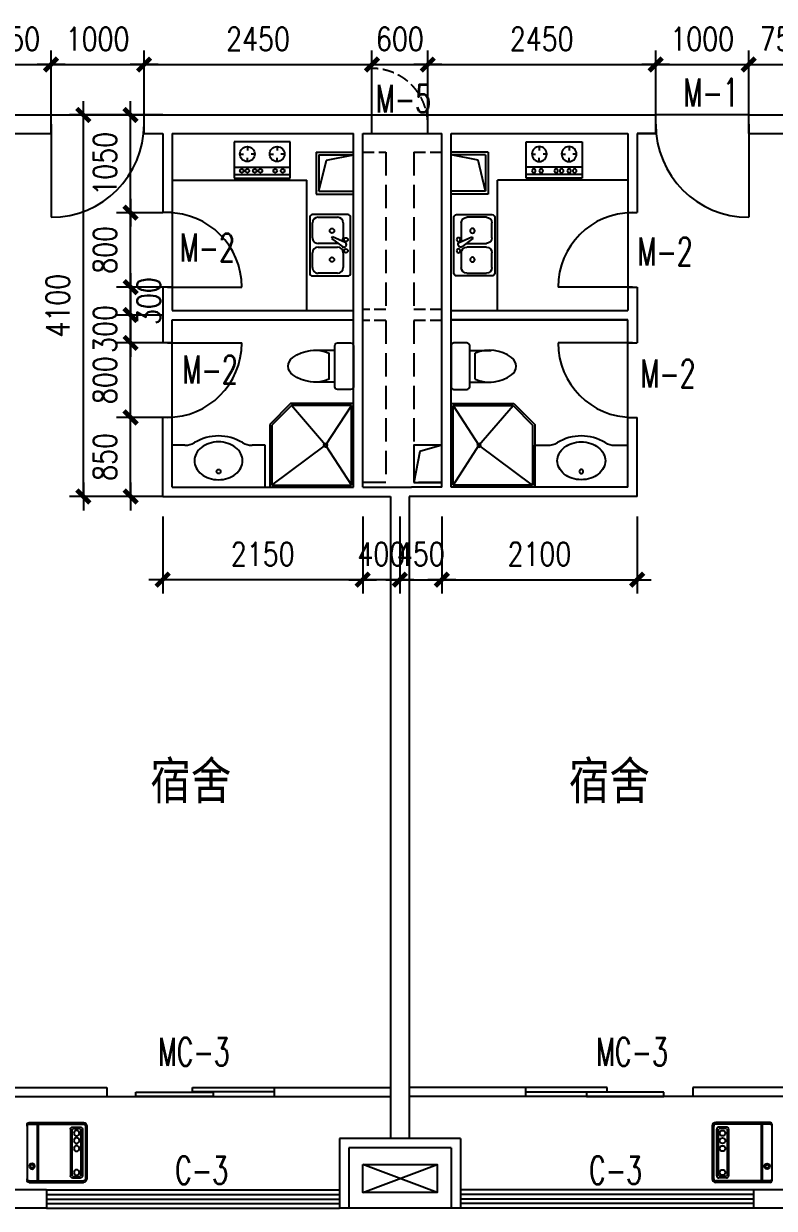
# Model space of a CAD drawing. Extents: x -357449 to -117302, y 127569 to 244935.
# Drawn here: x -317784 to -309714, y 169271 to 182002 of the extents above; entities that cross this region are included whole.
import ezdxf

# ---------------------------------------------------------------- set-up
doc = ezdxf.new("R2010")
doc.units = 0
doc.header["$MEASUREMENT"] = 0
doc.linetypes.add('DASH', pattern=[0.35, 0.25, -0.1])
doc.layers.get('0').update_dxf_attribs({"linetype": 'CONTINUOUS'})
doc.layers.get('DEFPOINTS').update_dxf_attribs({"linetype": 'CONTINUOUS'})
for name, color, linetype in [('1', 8, 'CONTINUOUS'), ('DIM', 7, 'CONTINUOUS'), ('F', 31, 'CONTINUOUS'), ('JAJU', 8, 'CONTINUOUS'), ('WALL', 1, 'CONTINUOUS'), ('WINDOW', 4, 'CONTINUOUS'), ('WINDOWS', 4, 'CONTINUOUS'), ('阳台', 4, 'CONTINUOUS')]:
    doc.layers.add(name, color=color, linetype=linetype)
doc.layers.add('AXIS', color=3, linetype='CONTINUOUS', lineweight=9)
doc.styles.add('CHINA', font='SimSun.ttf', dxfattribs={"width": 0.85, "height": 150})
doc.styles.add('DIM_FONT', font='SIMPLEX.shx', dxfattribs={"width": 0.8})
doc.styles.add('FS', font='txt.shx', dxfattribs={"width": 0.66, "height": 150, "bigfont": 'fs.shx'})
doc.dimstyles.new('DIMN-200', dxfattribs={"dimtxt": 300, "dimasz": 1, "dimexe": 250, "dimexo": 0, "dimgap": 150, "dimtad": 1, "dimdec": 0, "dimdsep": 46, "dimtxsty": 'DIM_FONT', "dimblk": '_DIMX', "dimcen": 2.5, "dimclrd": 256, "dimclre": 256, "dimclrt": 4, "dimadec": 0, "dimazin": 0, "dimtfac": 1, "dimtdec": 0, "dimtix": 1, "dimtmove": 2, "dimatfit": 3, "dimldrblk": '_DIMX', "dimfxl": 0, "dimtolj": 1, "dimtzin": 0, "dimarcsym": 0})
doc.dimstyles.get("Standard").update_dxf_attribs({"dimtxt": 375, "dimasz": 1, "dimexe": 150, "dimexo": 0, "dimgap": 200, "dimtad": 1, "dimdec": 0, "dimzin": 0, "dimdsep": 46, "dimtxsty": 'DIM_FONT', "dimblk1": '_DIMX', "dimblk2": '_DIMX', "dimsah": 1, "dimcen": 200, "dimclrd": 256, "dimclre": 256, "dimclrt": 4, "dimadec": 0, "dimazin": 0, "dimtfac": 1, "dimtdec": 0, "dimtix": 1, "dimtmove": 2, "dimatfit": 3, "dimldrblk": '_DIMX', "dimfxl": 0, "dimtolj": 1, "dimtzin": 0, "dimarcsym": 0})

# ---------------------------------------------------------------- blocks, each defined once
blk = doc.blocks.new('A$C5E2968BE')
for p, q in [((622, 643), (38, 643)), ((0, 606), (0, 38)), ((16, 606), (16, 38)), ((622, 627), (38, 627)), ((48, 573), (48, 70)), ((64, 573), (64, 70)), ((155, 595), (70, 595)), ((155, 579), (70, 579)), ((161, 573), (161, 70)), ((177, 573), (177, 70)), ((525, 627), (525, 16)), ((536, 627), (536, 16)), ((643, 622), (643, 21)), ((622, 16), (38, 16)), ((622, 0), (38, 0)), ((155, 64), (70, 64)), ((155, 48), (70, 48))]:
    blk.add_line(p, q)
for centre, radius in [((111, 529), 30), ((111, 449), 30), ((111, 364), 30), ((111, 106), 30), ((590, 173), 30), ((590, 173), 19.3)]:
    blk.add_circle(centre, radius)
for centre, radius, start, end in [((38, 606), 37.5, 90, 180), ((622, 622), 21.4, 0, 90), ((38, 606), 21.4, 90, 180), ((70, 573), 21.4, 90, 180), ((155, 573), 21.4, 0, 90), ((622, 606), 21.4, 0, 90), ((38, 38), 37.5, 180, 270), ((38, 38), 21.4, 180, 270), ((70, 70), 21.4, 180, 270), ((155, 70), 21.4, 270, 0), ((622, 38), 21.4, 270, 0), ((622, 21), 21.4, 270, 0)]:
    blk.add_arc(centre, radius, start, end)
blk = doc.blocks.new('_DIMX')
blk.add_line((-150, 0), (150, 0))
at = {"const_width": 50}
blk.add_lwpolyline([(-70, -70), (70, 70)], dxfattribs=at)
blk = doc.blocks.new('*D946')
at = {"linetype": 'ByBlock'}
for p, q in [((-293854, 219587), (-293854, 220279)), ((-291404, 219587), (-291404, 220279)), ((-293853, 220129), (-291405, 220129))]:
    blk.add_line(p, q, dxfattribs=at)
at = {"layer": 'DEFPOINTS', "color": 0, "linetype": 'ByBlock'}
for p in [(-291404, 220129), (-293854, 219587), (-291404, 219587)]:
    blk.add_point(p, dxfattribs=at)
at = {"linetype": 'ByBlock', "rotation": 180}
blk.add_blockref('_DIMX', (-293854, 220129), dxfattribs=at)
at = {"linetype": 'ByBlock'}
blk.add_blockref('_DIMX', (-291404, 220129), dxfattribs=at)
at = {"color": 4, "linetype": 'ByBlock', "insert": (-292629, 220404), "char_height": 250, "attachment_point": 5, "style": 'DIM_FONT'}
blk.add_mtext('\\A1;2450', dxfattribs=at)
blk = doc.blocks.new('*D933')
at = {"linetype": 'ByBlock'}
for p, q in [((-293654, 215272), (-293654, 214443)), ((-291504, 215272), (-291504, 214443)), ((-291505, 214593), (-293653, 214593))]:
    blk.add_line(p, q, dxfattribs=at)
at = {"layer": 'DEFPOINTS', "color": 0, "linetype": 'ByBlock'}
for p in [(-293654, 215272), (-291504, 215272), (-293654, 214593)]:
    blk.add_point(p, dxfattribs=at)
at = {"linetype": 'ByBlock', "rotation": 180}
blk.add_blockref('_DIMX', (-293654, 214593), dxfattribs=at)
at = {"linetype": 'ByBlock'}
blk.add_blockref('_DIMX', (-291504, 214593), dxfattribs=at)
at = {"color": 4, "linetype": 'ByBlock', "insert": (-292579, 214868), "char_height": 250, "attachment_point": 5, "style": 'DIM_FONT'}
blk.add_mtext('\\A1;2150', dxfattribs=at)
blk = doc.blocks.new('*D932')
at = {"linetype": 'ByBlock'}
for p, q in [((-293654, 216337), (-294149, 216337)), ((-293999, 215488), (-293999, 216336)), ((-293654, 215487), (-294149, 215487))]:
    blk.add_line(p, q, dxfattribs=at)
at = {"layer": 'DEFPOINTS', "color": 0, "linetype": 'ByBlock'}
for p in [(-293999, 216337), (-293654, 216337), (-293654, 215487)]:
    blk.add_point(p, dxfattribs=at)
at = {"linetype": 'ByBlock'}
for p, rotation in [((-293999, 216337), 90), ((-293999, 215487), 270)]:
    blk.add_blockref('_DIMX', p, dxfattribs=dict(at, rotation=rotation))
at = {"color": 4, "linetype": 'ByBlock', "insert": (-294274, 215912), "char_height": 250, "attachment_point": 5, "rotation": 90, "style": 'DIM_FONT'}
blk.add_mtext('\\A1;850', dxfattribs=at)
blk = doc.blocks.new('*D931')
at = {"linetype": 'ByBlock'}
for p, q in [((-293654, 217137), (-294149, 217137)), ((-293999, 217138), (-293999, 217139)), ((-293999, 216337), (-293999, 217137)), ((-293654, 216337), (-294149, 216337)), ((-293999, 216336), (-293999, 216335))]:
    blk.add_line(p, q, dxfattribs=at)
at = {"layer": 'DEFPOINTS', "color": 0, "linetype": 'ByBlock'}
for p in [(-293999, 217137), (-293654, 217137), (-293654, 216337)]:
    blk.add_point(p, dxfattribs=at)
at = {"linetype": 'ByBlock'}
for p, rotation in [((-293999, 217137), 270), ((-293999, 216337), 90)]:
    blk.add_blockref('_DIMX', p, dxfattribs=dict(at, rotation=rotation))
at = {"color": 4, "linetype": 'ByBlock', "insert": (-294274, 216737), "char_height": 250, "attachment_point": 5, "rotation": 90, "style": 'DIM_FONT'}
blk.add_mtext('\\A1;800', dxfattribs=at)
blk = doc.blocks.new('*D930')
at = {"linetype": 'ByBlock'}
for p, q in [((-293654, 217437), (-294149, 217437)), ((-293999, 217438), (-293999, 217439)), ((-293999, 217137), (-293999, 217437)), ((-293654, 217137), (-294149, 217137)), ((-293999, 217136), (-293999, 217135))]:
    blk.add_line(p, q, dxfattribs=at)
at = {"layer": 'DEFPOINTS', "color": 0, "linetype": 'ByBlock'}
for p in [(-293999, 217437), (-293654, 217437), (-293654, 217137)]:
    blk.add_point(p, dxfattribs=at)
at = {"linetype": 'ByBlock'}
for p, rotation in [((-293999, 217437), 270), ((-293999, 217137), 90)]:
    blk.add_blockref('_DIMX', p, dxfattribs=dict(at, rotation=rotation))
at = {"color": 4, "linetype": 'ByBlock', "insert": (-294274, 217287), "char_height": 250, "attachment_point": 5, "rotation": 90, "style": 'DIM_FONT'}
blk.add_mtext('\\A1;300', dxfattribs=at)
blk = doc.blocks.new('*D929')
at = {"linetype": 'ByBlock'}
for p, q in [((-293654, 217737), (-294149, 217737)), ((-293999, 217738), (-293999, 217739)), ((-293999, 217437), (-293999, 217737)), ((-293999, 217437), (-293999, 217737)), ((-293654, 217437), (-294149, 217437)), ((-293999, 217436), (-293999, 217435))]:
    blk.add_line(p, q, dxfattribs=at)
at = {"layer": 'DEFPOINTS', "color": 0, "linetype": 'ByBlock'}
for p in [(-293999, 217737), (-293654, 217737), (-293654, 217437)]:
    blk.add_point(p, dxfattribs=at)
at = {"linetype": 'ByBlock'}
for p, rotation in [((-293999, 217737), 270), ((-293999, 217437), 90)]:
    blk.add_blockref('_DIMX', p, dxfattribs=dict(at, rotation=rotation))
at = {"color": 4, "linetype": 'ByBlock', "insert": (-293804, 217587), "char_height": 250, "attachment_point": 5, "rotation": 90, "style": 'DIM_FONT'}
blk.add_mtext('\\A1;300', dxfattribs=at)
blk = doc.blocks.new('*D928')
at = {"linetype": 'ByBlock'}
for p, q in [((-293654, 218537), (-294149, 218537)), ((-293999, 218538), (-293999, 218539)), ((-293999, 217737), (-293999, 218537)), ((-293654, 217737), (-294149, 217737)), ((-293999, 217736), (-293999, 217735))]:
    blk.add_line(p, q, dxfattribs=at)
at = {"layer": 'DEFPOINTS', "color": 0, "linetype": 'ByBlock'}
for p in [(-293999, 218537), (-293654, 218537), (-293654, 217737)]:
    blk.add_point(p, dxfattribs=at)
at = {"linetype": 'ByBlock'}
for p, rotation in [((-293999, 218537), 270), ((-293999, 217737), 90)]:
    blk.add_blockref('_DIMX', p, dxfattribs=dict(at, rotation=rotation))
at = {"color": 4, "linetype": 'ByBlock', "insert": (-294274, 218137), "char_height": 250, "attachment_point": 5, "rotation": 90, "style": 'DIM_FONT'}
blk.add_mtext('\\A1;800', dxfattribs=at)
blk = doc.blocks.new('*D927')
at = {"linetype": 'ByBlock'}
for p, q in [((-293654, 219587), (-294657, 219587)), ((-294507, 215488), (-294507, 219586)), ((-293654, 215487), (-294657, 215487))]:
    blk.add_line(p, q, dxfattribs=at)
at = {"layer": 'DEFPOINTS', "color": 0, "linetype": 'ByBlock'}
for p in [(-294507, 219587), (-293654, 219587), (-293654, 215487)]:
    blk.add_point(p, dxfattribs=at)
at = {"linetype": 'ByBlock'}
for p, rotation in [((-294507, 219587), 90), ((-294507, 215487), 270)]:
    blk.add_blockref('_DIMX', p, dxfattribs=dict(at, rotation=rotation))
at = {"color": 4, "linetype": 'ByBlock', "insert": (-294782, 217537), "char_height": 250, "attachment_point": 5, "rotation": 90, "style": 'DIM_FONT'}
blk.add_mtext('\\A1;4100', dxfattribs=at)
blk = doc.blocks.new('*D926')
at = {"linetype": 'ByBlock'}
for p, q in [((-293654, 219587), (-294149, 219587)), ((-293999, 218538), (-293999, 219586)), ((-293654, 218537), (-294149, 218537))]:
    blk.add_line(p, q, dxfattribs=at)
at = {"layer": 'DEFPOINTS', "color": 0, "linetype": 'ByBlock'}
for p in [(-293999, 219587), (-293654, 219587), (-293654, 218537)]:
    blk.add_point(p, dxfattribs=at)
at = {"linetype": 'ByBlock'}
for p, rotation in [((-293999, 219587), 90), ((-293999, 218537), 270)]:
    blk.add_blockref('_DIMX', p, dxfattribs=dict(at, rotation=rotation))
at = {"color": 4, "linetype": 'ByBlock', "insert": (-294274, 219062), "char_height": 250, "attachment_point": 5, "rotation": 90, "style": 'DIM_FONT'}
blk.add_mtext('\\A1;1050', dxfattribs=at)
blk = doc.blocks.new('*D945')
at = {"linetype": 'ByBlock'}
for p, q in [((-294854, 219587), (-294854, 220279)), ((-293854, 219587), (-293854, 220279)), ((-294853, 220129), (-293855, 220129))]:
    blk.add_line(p, q, dxfattribs=at)
at = {"layer": 'DEFPOINTS', "color": 0, "linetype": 'ByBlock'}
for p in [(-293854, 220129), (-294854, 219587), (-293854, 219587)]:
    blk.add_point(p, dxfattribs=at)
at = {"linetype": 'ByBlock', "rotation": 180}
blk.add_blockref('_DIMX', (-294854, 220129), dxfattribs=at)
at = {"linetype": 'ByBlock'}
blk.add_blockref('_DIMX', (-293854, 220129), dxfattribs=at)
at = {"color": 4, "linetype": 'ByBlock', "insert": (-294354, 220404), "char_height": 250, "attachment_point": 5, "style": 'DIM_FONT'}
blk.add_mtext('\\A1;1000', dxfattribs=at)
blk = doc.blocks.new('*D944')
at = {"linetype": 'ByBlock'}
for p, q in [((-295604, 219587), (-295604, 220279)), ((-294854, 219587), (-294854, 220279)), ((-295605, 220129), (-295606, 220129)), ((-295604, 220129), (-294854, 220129)), ((-294853, 220129), (-294852, 220129))]:
    blk.add_line(p, q, dxfattribs=at)
at = {"layer": 'DEFPOINTS', "color": 0, "linetype": 'ByBlock'}
for p in [(-294854, 220129), (-295604, 219587), (-294854, 219587)]:
    blk.add_point(p, dxfattribs=at)
at = {"linetype": 'ByBlock'}
blk.add_blockref('_DIMX', (-295604, 220129), dxfattribs=at)
at = {"linetype": 'ByBlock', "rotation": 180}
blk.add_blockref('_DIMX', (-294854, 220129), dxfattribs=at)
at = {"color": 4, "linetype": 'ByBlock', "insert": (-295229, 220404), "char_height": 250, "attachment_point": 5, "style": 'DIM_FONT'}
blk.add_mtext('\\A1;750', dxfattribs=at)
blk = doc.blocks.new('*D959')
at = {"linetype": 'ByBlock'}
for p, q in [((-290654, 215272), (-290654, 214443)), ((-288554, 215272), (-288554, 214443)), ((-290653, 214593), (-288555, 214593))]:
    blk.add_line(p, q, dxfattribs=at)
at = {"layer": 'DEFPOINTS', "color": 0, "linetype": 'ByBlock'}
for p in [(-290654, 215272), (-288554, 215272), (-288554, 214593)]:
    blk.add_point(p, dxfattribs=at)
at = {"linetype": 'ByBlock', "rotation": 180}
blk.add_blockref('_DIMX', (-290654, 214593), dxfattribs=at)
at = {"linetype": 'ByBlock'}
blk.add_blockref('_DIMX', (-288554, 214593), dxfattribs=at)
at = {"color": 4, "linetype": 'ByBlock', "insert": (-289604, 214868), "char_height": 250, "attachment_point": 5, "style": 'DIM_FONT'}
blk.add_mtext('\\A1;2100', dxfattribs=at)
blk = doc.blocks.new('*D906')
at = {"linetype": 'ByBlock'}
for p, q in [((-291104, 215272), (-291104, 214443)), ((-290654, 215272), (-290654, 214443)), ((-291105, 214593), (-291106, 214593)), ((-291104, 214593), (-290654, 214593)), ((-290653, 214593), (-290652, 214593))]:
    blk.add_line(p, q, dxfattribs=at)
at = {"layer": 'DEFPOINTS', "color": 0, "linetype": 'ByBlock'}
for p in [(-291104, 215272), (-290654, 215272), (-290654, 214593)]:
    blk.add_point(p, dxfattribs=at)
at = {"linetype": 'ByBlock'}
blk.add_blockref('_DIMX', (-291104, 214593), dxfattribs=at)
at = {"linetype": 'ByBlock', "rotation": 180}
blk.add_blockref('_DIMX', (-290654, 214593), dxfattribs=at)
at = {"color": 4, "linetype": 'ByBlock', "insert": (-290879, 214868), "char_height": 250, "attachment_point": 5, "style": 'DIM_FONT'}
blk.add_mtext('\\A1;450', dxfattribs=at)
blk = doc.blocks.new('*D905')
at = {"linetype": 'ByBlock'}
for p, q in [((-291504, 215272), (-291504, 214443)), ((-291104, 215272), (-291104, 214443)), ((-291505, 214593), (-291506, 214593)), ((-291104, 214593), (-291504, 214593)), ((-291103, 214593), (-291102, 214593))]:
    blk.add_line(p, q, dxfattribs=at)
at = {"layer": 'DEFPOINTS', "color": 0, "linetype": 'ByBlock'}
for p in [(-291504, 215272), (-291104, 215272), (-291504, 214593)]:
    blk.add_point(p, dxfattribs=at)
at = {"linetype": 'ByBlock'}
blk.add_blockref('_DIMX', (-291504, 214593), dxfattribs=at)
at = {"linetype": 'ByBlock', "rotation": 180}
blk.add_blockref('_DIMX', (-291104, 214593), dxfattribs=at)
at = {"color": 4, "linetype": 'ByBlock', "insert": (-291304, 214868), "char_height": 250, "attachment_point": 5, "style": 'DIM_FONT'}
blk.add_mtext('\\A1;400', dxfattribs=at)
blk = doc.blocks.new('*D963')
at = {"linetype": 'ByBlock'}
for p, q in [((-290804, 219587), (-290804, 220279)), ((-288354, 219587), (-288354, 220279)), ((-290803, 220129), (-288355, 220129))]:
    blk.add_line(p, q, dxfattribs=at)
at = {"layer": 'DEFPOINTS', "color": 0, "linetype": 'ByBlock'}
for p in [(-288354, 220129), (-290804, 219587), (-288354, 219587)]:
    blk.add_point(p, dxfattribs=at)
at = {"linetype": 'ByBlock', "rotation": 180}
blk.add_blockref('_DIMX', (-290804, 220129), dxfattribs=at)
at = {"linetype": 'ByBlock'}
blk.add_blockref('_DIMX', (-288354, 220129), dxfattribs=at)
at = {"color": 4, "linetype": 'ByBlock', "insert": (-289579, 220404), "char_height": 250, "attachment_point": 5, "style": 'DIM_FONT'}
blk.add_mtext('\\A1;2450', dxfattribs=at)
blk = doc.blocks.new('A$C6F837C5C')
at = {"layer": '1'}
blk.add_lwpolyline([(259, 407, 0.078966), (157, 391, 0.088152), (76, 347, 0.105269), (19, 279, 0.121685), (0, 203, 0.121685), (19, 128, 0.105269), (76, 60, 0.088152), (157, 16, 0.078966), (259, 0, 0.078966), (360, 16, 0.088152), (441, 60, 0.105269), (498, 128, 0.121685), (517, 203, 0.121685), (498, 279, 0.105269), (441, 347, 0.088152), (360, 391, 0.078966)], format="xyb", close=True, dxfattribs=at)
blk.add_circle((259, 88), 22, dxfattribs=at)
blk = doc.blocks.new('A$C58910DAE')
for p, q in [((0, 600), (0, 0)), ((390, 600), (0, 600)), ((130, 540), (130, 500)), ((270, 0), (270, 600)), ((350, 0), (350, 600)), ((390, 0), (390, 600)), ((50, 460), (90, 460)), ((130, 380), (130, 420)), ((210, 460), (170, 460)), ((50, 140), (90, 140)), ((130, 220), (130, 180)), ((210, 140), (170, 140)), ((0, 0), (390, 0)), ((130, 60), (130, 100))]:
    blk.add_line(p, q)
for centre, radius in [((130, 460), 80), ((310, 520), 20), ((310, 440), 20), ((310, 280), 20), ((130, 140), 80), ((310, 220), 20), ((310, 140), 20), ((310, 80), 20)]:
    blk.add_circle(centre, radius)
blk = doc.blocks.new('A$C571F03B5')
for p, q in [((0, 470), (0, 30)), ((170, 500), (30, 500)), ((200, 30), (200, 470)), ((200, 420), (430, 420)), ((260, 110), (260, 390)), ((30, 0), (170, 0)), ((200, 80), (430, 80))]:
    blk.add_line(p, q)
for centre, radius, start, end in [((30, 470), 30, 90, 180), ((170, 470), 30, 0, 90), ((413, 23), 398, 53.3619, 112.5495), ((590, 250), 110, 303.4509, 56.5491), ((413, 477), 398, 247.4505, 306.6381), ((30, 30), 30, 180, 270), ((170, 30), 30, 270, 0)]:
    blk.add_arc(centre, radius, start, end)
at = {"style": 'DIM_FONT', "text_generation_flag": 4, "width": 0.8, "flags": 9}
for tag in ['YSIZE', 'XSIZE']:
    blk.add_attdef(tag, (0, 250), '', height=0.5, rotation=90, dxfattribs=at)
blk = doc.blocks.new('A$C13156595')
for p, q in [((900, 900), (0, 900)), ((0, 900), (0, 0)), ((900, 225), (900, 900)), ((877, 877), (22, 877)), ((22, 877), (22, 22)), ((300, 450), (22, 877)), ((877, 877), (300, 450)), ((877, 234), (877, 877)), ((22, 22), (300, 450)), ((300, 450), (666, 22)), ((666, 22), (877, 234)), ((675, 0), (900, 225)), ((0, 0), (675, 0)), ((22, 22), (666, 22))]:
    blk.add_line(p, q)
blk.add_circle((300, 450), 18.7)
blk = doc.blocks.new('A$C54757736')
for p, q in [((0, 410), (0, 30)), ((630, 440), (30, 440)), ((299, 382), (241, 246)), ((328, 393), (342, 385)), ((660, 30), (660, 410)), ((30, 90), (30, 300)), ((90, 360), (250, 360)), ((259, 236), (347, 355)), ((310, 299), (310, 90)), ((350, 90), (350, 300)), ((410, 360), (570, 360)), ((630, 300), (630, 90)), ((241, 246), (259, 236)), ((250, 30), (90, 30)), ((570, 30), (410, 30)), ((30, 0), (630, 0))]:
    blk.add_line(p, q)
for centre, radius in [((270, 390), 20), ((390, 390), 20), ((175, 240), 25), ((485, 240), 25)]:
    blk.add_circle(centre, radius)
for centre, radius, start, end in [((30, 410), 30, 90, 180), ((318, 375), 20, 60, 159.4623), ((332, 367), 20, 320.5377, 60), ((630, 410), 30, 360, 90), ((90, 300), 60, 90, 180), ((250, 300), 60, 56.607, 90), ((410, 300), 60, 90, 180), ((570, 300), 60, 360, 90), ((30, 30), 30, 180, 270), ((90, 90), 60, 180, 270), ((250, 90), 60, 270, 360), ((410, 90), 60, 180, 270), ((570, 90), 60, 270, 360), ((630, 30), 30, 270, 360)]:
    blk.add_arc(centre, radius, start, end)
blk = doc.blocks.new('*D907')
at = {"linetype": 'ByBlock'}
for p, q in [((-291404, 219587), (-291404, 220279)), ((-290804, 219587), (-290804, 220279)), ((-291405, 220129), (-291406, 220129)), ((-291404, 220129), (-290804, 220129)), ((-290803, 220129), (-290802, 220129))]:
    blk.add_line(p, q, dxfattribs=at)
at = {"layer": 'DEFPOINTS', "color": 0, "linetype": 'ByBlock'}
for p in [(-290804, 220129), (-291404, 219587), (-290804, 219587)]:
    blk.add_point(p, dxfattribs=at)
at = {"linetype": 'ByBlock'}
blk.add_blockref('_DIMX', (-291404, 220129), dxfattribs=at)
at = {"linetype": 'ByBlock', "rotation": 180}
blk.add_blockref('_DIMX', (-290804, 220129), dxfattribs=at)
at = {"color": 4, "linetype": 'ByBlock', "insert": (-291104, 220404), "char_height": 250, "attachment_point": 5, "style": 'DIM_FONT'}
blk.add_mtext('\\A1;600', dxfattribs=at)
blk = doc.blocks.new('*D962')
at = {"linetype": 'ByBlock'}
for p, q in [((-288354, 219587), (-288354, 220279)), ((-287354, 219587), (-287354, 220279)), ((-288353, 220129), (-287355, 220129))]:
    blk.add_line(p, q, dxfattribs=at)
at = {"layer": 'DEFPOINTS', "color": 0, "linetype": 'ByBlock'}
for p in [(-287354, 220129), (-288354, 219587), (-287354, 219587)]:
    blk.add_point(p, dxfattribs=at)
at = {"linetype": 'ByBlock', "rotation": 180}
blk.add_blockref('_DIMX', (-288354, 220129), dxfattribs=at)
at = {"linetype": 'ByBlock'}
blk.add_blockref('_DIMX', (-287354, 220129), dxfattribs=at)
at = {"color": 4, "linetype": 'ByBlock', "insert": (-287854, 220404), "char_height": 250, "attachment_point": 5, "style": 'DIM_FONT'}
blk.add_mtext('\\A1;1000', dxfattribs=at)
blk = doc.blocks.new('*D960')
at = {"linetype": 'ByBlock'}
for p, q in [((-287354, 219587), (-287354, 220279)), ((-286604, 219587), (-286604, 220279)), ((-287355, 220129), (-287356, 220129)), ((-287354, 220129), (-286604, 220129)), ((-286603, 220129), (-286602, 220129))]:
    blk.add_line(p, q, dxfattribs=at)
at = {"layer": 'DEFPOINTS', "color": 0, "linetype": 'ByBlock'}
for p in [(-286604, 220129), (-287354, 219587), (-286604, 219587)]:
    blk.add_point(p, dxfattribs=at)
at = {"linetype": 'ByBlock'}
blk.add_blockref('_DIMX', (-287354, 220129), dxfattribs=at)
at = {"linetype": 'ByBlock', "rotation": 180}
blk.add_blockref('_DIMX', (-286604, 220129), dxfattribs=at)
at = {"color": 4, "linetype": 'ByBlock', "insert": (-286979, 220404), "char_height": 250, "attachment_point": 5, "style": 'DIM_FONT'}
blk.add_mtext('\\A1;750', dxfattribs=at)

msp = doc.modelspace()

# ---------------------------------------------------------------- linework, layer by layer
at = {"layer": '1'}
for p, q in [((-314039.36, 180821.04), (-314039.36, 181021.04)), ((-313439.36, 180821.04), (-313439.36, 181021.04)), ((-314639.36, 180621.04), (-314639.36, 180621.04)), ((-314639.36, 180621.04), (-314639.36, 180171.04)), ((-314639.36, 180621.04), (-314239.36, 180621.04)), ((-314609.36, 180591.04), (-314609.36, 180201.04)), ((-314609.36, 180591.04), (-314239.36, 180591.04)), ((-314609.36, 180201.04), (-314529.3, 180536.6)), ((-314529.3, 180536.6), (-314239.36, 180591.04)), ((-312789.36, 180621.04), (-313189.36, 180621.04)), ((-312899.42, 180536.6), (-313189.36, 180591.04)), ((-312819.36, 180591.04), (-313189.36, 180591.04)), ((-312819.36, 180201.04), (-312899.42, 180536.6)), ((-312819.36, 180591.04), (-312819.36, 180201.04)), ((-312789.36, 180621.04), (-312789.36, 180171.04)), ((-316189.36, 180321.04), (-314739.36, 180321.04)), ((-314739.36, 178921.04), (-314739.36, 180321.04)), ((-311289.36, 180321.04), (-312689.36, 180321.04)), ((-312689.36, 178921.04), (-312689.36, 180321.04)), ((-314639.36, 180171.04), (-314239.36, 180171.04)), ((-314609.36, 180201.04), (-314239.36, 180201.04)), ((-312819.36, 180201.04), (-313189.36, 180201.04)), ((-312789.36, 180171.04), (-313189.36, 180171.04)), ((-316049.91, 177471.04), (-316189.36, 177471.04)), ((-315189.36, 177471.04), (-315328.8, 177471.04)), ((-315189.36, 177021.04), (-315189.36, 177471.04)), ((-312289.36, 177471.04), (-312149.91, 177471.04)), ((-312289.36, 177021.04), (-312289.36, 177471.04)), ((-311428.8, 177471.04), (-311289.36, 177471.04)), ((-314139.36, 169442.31), (-313339.36, 169742.31)), ((-313339.36, 169442.31), (-314139.36, 169742.31))]:
    msp.add_line(p, q, dxfattribs=at)
msp.add_lwpolyline([(-314139.36, 169742.31), (-313339.36, 169742.31), (-313339.36, 169442.31), (-314139.36, 169442.31)], close=True, dxfattribs=at)
for centre, radius, start, end in [((-316049.91, 177671.04), 200, 270, 301.002719), ((-315689.36, 177071.04), 500, 58.997281, 121.002719), ((-315328.8, 177671.04), 200, 238.997281, 270), ((-312149.91, 177671.04), 200, 270, 301.002719), ((-311789.36, 177071.04), 500, 58.997281, 121.002719), ((-311428.8, 177671.04), 200, 238.997281, 270)]:
    msp.add_arc(centre, radius, start, end, dxfattribs=at)
at = {"layer": 'JAJU', "color": 8}
for p, q in [((-317539.36, 169471.04), (-314389.36, 169471.04)), ((-309939.36, 169471.04), (-313089.36, 169471.04)), ((-317539.36, 169421.04), (-314389.36, 169421.04)), ((-309939.36, 169421.04), (-313089.36, 169421.04))]:
    msp.add_line(p, q, dxfattribs=at)
at = {"layer": 'WALL'}
for p, q in [((-318989.36, 181021.04), (-317464.36, 181021.04)), ((-317489.36, 180821.04), (-317489.36, 181021.04)), ((-316489.36, 181021.04), (-310989.36, 181021.04)), ((-316489.36, 180821.04), (-316489.36, 181021.04)), ((-310989.36, 180821.04), (-310989.36, 181021.04)), ((-309989.36, 181021.04), (-308464.36, 181021.04)), ((-309989.36, 180821.04), (-309989.36, 181021.04)), ((-318139.36, 180821.04), (-317489.36, 180821.04)), ((-316489.36, 180821.04), (-316289.36, 180821.04)), ((-316289.36, 180821.04), (-316289.36, 179971.04)), ((-316189.36, 180821.04), (-314239.36, 180821.04)), ((-316189.36, 180821.04), (-316189.36, 179971.04)), ((-314239.36, 177021.04), (-314239.36, 180821.04)), ((-314139.36, 177021.04), (-314139.36, 180821.04)), ((-314139.36, 180821.04), (-313289.36, 180821.04)), ((-313289.36, 177021.04), (-313289.36, 180821.04)), ((-313189.36, 180821.04), (-311289.36, 180821.04)), ((-313189.36, 177021.04), (-313189.36, 180821.04)), ((-311289.36, 180821.04), (-311289.36, 179971.04)), ((-311189.36, 180821.04), (-311189.36, 179971.04)), ((-310989.36, 180821.04), (-311189.36, 180821.04)), ((-311189.36, 180821.04), (-310989.36, 180821.04)), ((-309989.36, 180821.04), (-309339.36, 180821.04)), ((-316189.36, 179971.04), (-316289.36, 179971.04)), ((-311289.36, 179971.04), (-311189.36, 179971.04)), ((-316189.36, 179171.04), (-316289.36, 179171.04)), ((-316289.36, 179171.04), (-316289.36, 178571.04)), ((-316189.36, 179171.04), (-316189.36, 178921.04)), ((-311289.36, 179171.04), (-311189.36, 179171.04)), ((-311289.36, 179171.04), (-311289.36, 178921.04)), ((-311189.36, 179171.04), (-311189.36, 178571.04)), ((-316189.36, 178921.04), (-314239.36, 178921.04)), ((-313189.36, 178921.04), (-311289.36, 178921.04)), ((-316189.36, 178821.04), (-314239.36, 178821.04)), ((-316189.36, 178571.04), (-316189.36, 178821.04)), ((-313189.36, 178821.04), (-311289.36, 178821.04)), ((-311289.36, 178821.04), (-313189.36, 178821.04)), ((-311289.36, 178571.04), (-311289.36, 178821.04)), ((-316189.36, 178571.04), (-316289.36, 178571.04)), ((-311289.36, 178571.04), (-311189.36, 178571.04)), ((-316189.36, 177771.04), (-316289.36, 177771.04)), ((-316289.36, 176921.04), (-316289.36, 177771.04)), ((-316189.36, 177021.04), (-316189.36, 177771.04)), ((-311289.36, 177771.04), (-311189.36, 177771.04)), ((-311289.36, 177021.04), (-311289.36, 177771.04)), ((-311189.36, 176921.04), (-311189.36, 177771.04)), ((-316189.36, 177021.04), (-314239.36, 177021.04)), ((-314139.36, 177021.04), (-313614.36, 177021.04)), ((-313289.36, 177021.04), (-313614.36, 177021.04)), ((-311289.36, 177021.04), (-313189.36, 177021.04)), ((-316289.36, 176921.04), (-313839.36, 176921.04)), ((-313839.36, 176921.04), (-313839.36, 170021.04)), ((-313639.36, 176921.04), (-313639.36, 170021.04)), ((-311189.36, 176921.04), (-313639.36, 176921.04)), ((-314389.36, 170021.04), (-314389.36, 169271.04)), ((-313089.36, 170021.04), (-314389.36, 170021.04)), ((-313089.36, 170021.04), (-313089.36, 169271.04)), ((-314289.36, 169921.04), (-314289.36, 169271.04)), ((-313189.36, 169921.04), (-314289.36, 169921.04)), ((-313189.36, 169921.04), (-313189.36, 169271.04)), ((-317539.36, 169471.04), (-318139.36, 169471.04)), ((-317539.36, 169471.04), (-317539.36, 169271.04)), ((-309939.36, 169471.04), (-309939.36, 169271.04)), ((-309339.36, 169471.04), (-309939.36, 169471.04)), ((-317539.36, 169271.04), (-318939.36, 169271.04)), ((-317539.36, 169271.04), (-318639.36, 169271.04)), ((-314289.36, 169271.04), (-314389.36, 169271.04)), ((-313089.36, 169271.04), (-313189.36, 169271.04)), ((-308539.36, 169271.04), (-309939.36, 169271.04))]:
    msp.add_line(p, q, dxfattribs=at)
at = {"layer": 'WINDOW'}
for p, q in [((-316889.36, 170471.04), (-315089.36, 170471.04)), ((-310589.36, 170471.04), (-312389.36, 170471.04))]:
    msp.add_line(p, q, dxfattribs=at)
at = {"layer": 'WINDOWS'}
for p, q in [((-317489.36, 181021.04), (-316489.36, 181021.04)), ((-317489.36, 180921.04), (-317489.36, 179921.04)), ((-309989.36, 181021.04), (-310989.36, 181021.04)), ((-309989.36, 180921.04), (-309989.36, 179921.04)), ((-316189.36, 179971.04), (-316189.36, 179171.04)), ((-311289.36, 179971.04), (-311289.36, 179171.04)), ((-316239.36, 179171.04), (-315439.36, 179171.04)), ((-311239.36, 179171.04), (-312039.36, 179171.04)), ((-316239.36, 178571.04), (-315439.36, 178571.04)), ((-316189.36, 177771.04), (-316189.36, 178571.04)), ((-311239.36, 178571.04), (-312039.36, 178571.04)), ((-311289.36, 177771.04), (-311289.36, 178571.04)), ((-313289.36, 177471.04), (-313526.26, 177405.32)), ((-313526.26, 177405.32), (-313589.36, 177071.04)), ((-318139.36, 170571.04), (-316889.36, 170571.04)), ((-318139.36, 170471.04), (-316889.36, 170471.04)), ((-316889.36, 170571.04), (-316889.36, 170471.04)), ((-315089.36, 170571.04), (-315089.36, 170471.04)), ((-315089.36, 170571.04), (-313839.36, 170571.04)), ((-315089.36, 170471.04), (-313839.36, 170471.04)), ((-312389.36, 170571.04), (-313639.36, 170571.04)), ((-312389.36, 170471.04), (-313639.36, 170471.04)), ((-312389.36, 170571.04), (-312389.36, 170471.04)), ((-309339.36, 170571.04), (-310589.36, 170571.04)), ((-310589.36, 170571.04), (-310589.36, 170471.04)), ((-309339.36, 170471.04), (-310589.36, 170471.04)), ((-317539.36, 169371.04), (-314389.36, 169371.04)), ((-317539.36, 169321.04), (-314389.36, 169321.04)), ((-309939.36, 169371.04), (-313089.36, 169371.04)), ((-309939.36, 169321.04), (-313089.36, 169321.04)), ((-317539.36, 169271.04), (-314389.36, 169271.04)), ((-313189.36, 169271.04), (-314289.36, 169271.04)), ((-309939.36, 169271.04), (-313089.36, 169271.04))]:
    msp.add_line(p, q, dxfattribs=at)
for points in [[(-313589.36, 177071.04), (-313289.36, 177071.04), (-313289.36, 177471.04), (-313589.36, 177471.04)], [(-316577.03, 170519.78), (-315746.9, 170519.78), (-315746.9, 170471.04), (-316577.03, 170471.04)], [(-315969.05, 170571.04), (-315089.36, 170571.04), (-315089.36, 170522.31), (-315969.05, 170522.31)], [(-311509.67, 170571.04), (-312389.36, 170571.04), (-312389.36, 170522.31), (-311509.67, 170522.31)], [(-310901.68, 170519.78), (-311731.82, 170519.78), (-311731.82, 170471.04), (-310901.68, 170471.04)]]:
    msp.add_lwpolyline(points, close=True, dxfattribs=at)
for centre, radius, start, end in [((-317489.36, 180921.04), 1000, 270, 0), ((-309989.36, 180921.04), 1000, 180, 270), ((-316239.36, 179171.04), 800, 0, 90), ((-311239.36, 179171.04), 800, 90, 180), ((-316239.36, 178571.04), 800, 270, 0), ((-311239.36, 178571.04), 800, 180, 270)]:
    msp.add_arc(centre, radius, start, end, dxfattribs=at)
at = {"layer": '阳台', "color": 8, "linetype": 'DASH', "ltscale": 500}
for p, q in [((-314039.36, 180921.04), (-314039.36, 181521.04)), ((-314139.36, 180621.04), (-313889.36, 180621.04)), ((-313589.36, 180621.04), (-313289.36, 180621.04)), ((-313889.36, 178931.04), (-314139.36, 178931.04)), ((-313289.36, 178931.04), (-313589.36, 178931.04)), ((-313889.36, 178811.04), (-314139.36, 178811.04)), ((-313289.36, 178811.04), (-313589.36, 178811.04))]:
    msp.add_line(p, q, dxfattribs=at)
at = {"layer": '阳台', "color": 8, "linetype": 'DASH', "ltscale": 1000}
for p, q in [((-313889.36, 180621.04), (-313889.36, 178931.04)), ((-313589.36, 180621.04), (-313589.36, 178931.04)), ((-313889.36, 178811.04), (-313889.36, 177071.04)), ((-313589.36, 178811.04), (-313589.36, 177071.04)), ((-313889.36, 177071.04), (-314139.36, 177071.04)), ((-313289.36, 177071.04), (-313589.36, 177071.04))]:
    msp.add_line(p, q, dxfattribs=at)
at = {"layer": '阳台', "color": 8, "linetype": 'DASH', "ltscale": 500}
msp.add_arc((-314039.36, 180921.04), 600, 0, 90, dxfattribs=at)

# ---------------------------------------------------------------- block references
at = {"layer": '1'}
for name, p, rotation in [('A$C58910DAE', (-315519.36, 180730.64), 270), ('A$C54757736', (-314709.36, 179951.04), 270), ('A$C13156595', (-314239.36, 177921.04), 180)]:
    msp.add_blockref(name, p, dxfattribs=dict(at, rotation=rotation))
at = {"layer": '1', "xscale": -1}
for name, p, rotation in [('A$C58910DAE', (-311780.8, 180730.64), 90), ('A$C54757736', (-312719.36, 179951.04), 90), ('A$C13156595', (-313189.36, 177921.04), 180)]:
    msp.add_blockref(name, p, dxfattribs=dict(at, rotation=rotation))
for name, p in [('A$C571F03B5', (-314239.36, 178071.04)), ('A$C6F837C5C', (-311530.86, 177101.04)), ('A$C5E2968BE', (-317104.18, 169549.53))]:
    msp.add_blockref(name, p, dxfattribs=at)
at = {"layer": '1'}
for name, p in [('A$C571F03B5', (-313189.36, 178071.04)), ('A$C6F837C5C', (-315947.86, 177101.04)), ('A$C5E2968BE', (-310382.45, 169549.53))]:
    msp.add_blockref(name, p, dxfattribs=at)

# ---------------------------------------------------------------- texts
at = {"layer": 'DIM', "style": 'CHINA', "width": 0.8}
for p in [(-316423.94, 173668.04), (-311923.94, 173668.04)]:
    msp.add_text('宿舍', height=400, dxfattribs=at).set_placement(p)
at = {"layer": 'F', "style": 'FS', "width": 0.66}
for s, p in [('M-5', (-313998.79, 181046.07)), ('M-1', (-310691.46, 181112.58)), ('M-2', (-316107.46, 179447.53)), ('M-2', (-311185.91, 179403.82)), ('M-2', (-316076.95, 178136.69)), ('M-2', (-311155.4, 178092.98)), ('MC-3', (-316341.3, 170801.55)), ('MC-3', (-311631.32, 170801.55)), ('C-3', (-316155.47, 169529.58)), ('C-3', (-311705.47, 169529.58))]:
    msp.add_text(s, height=300, dxfattribs=at).set_placement(p)

# ---------------------------------------------------------------- dimensions: what is measured, and where the dimension line sits
at = {"layer": 'AXIS'}
for p1, p2, picture, middle in [((-318239.36, 181021.04), (-317489.36, 181021.04), '*D944', (-317864.36, 181837.83)), ((-317489.36, 181021.04), (-316489.36, 181021.04), '*D945', (-316989.36, 181837.83)), ((-316489.36, 181021.04), (-314039.36, 181021.04), '*D946', (-315264.36, 181837.83)), ((-314039.36, 181021.04), (-313439.36, 181021.04), '*D907', (-313739.36, 181837.83)), ((-313439.36, 181021.04), (-310989.36, 181021.04), '*D963', (-312214.36, 181837.83)), ((-310989.36, 181021.04), (-309989.36, 181021.04), '*D962', (-310489.36, 181837.83)), ((-309989.36, 181021.04), (-309239.36, 181021.04), '*D960', (-309614.36, 181837.83))]:
    dim = msp.add_aligned_dim(p1=p1, p2=p2, distance=541.79, dimstyle='DIMN-200', override={"dimtxt": 250, "dimexe": 150, "dimzin": 0, "dimblk1": '_DIMX', "dimblk2": '_DIMX', "dimsah": 1, "dimcen": 200}, dxfattribs=at)
    dim.commit()
    dim.dimension.update_dxf_attribs({"geometry": picture, "text_midpoint": middle, "insert": (-22635.49, -38566.22)})
at = {"layer": 'WINDOW'}
for base, p1, p2, picture, middle in [((-316634.25, 181021.04), (-316289.36, 179971.04), (-316289.36, 181021.04), '*D926', (-316909.25, 180496.04)), ((-316634.25, 179971.04), (-316289.36, 179171.04), (-316289.36, 179971.04), '*D928', (-316909.25, 179571.04)), ((-316634.25, 178871.04), (-316289.36, 178571.04), (-316289.36, 178871.04), '*D930', (-316909.25, 178721.04)), ((-316634.25, 178571.04), (-316289.36, 177771.04), (-316289.36, 178571.04), '*D931', (-316909.25, 178171.04)), ((-316634.25, 177771.04), (-316289.36, 176921.04), (-316289.36, 177771.04), '*D932', (-316909.25, 177346.04))]:
    dim = msp.add_linear_dim(base=base, p1=p1, p2=p2, angle=90, dimstyle='Standard', override={"dimtxt": 250, "dimgap": 150, "dimblk": '_DIMX'}, dxfattribs=at)
    dim.commit()
    dim.dimension.update_dxf_attribs({"geometry": picture, "text_midpoint": middle, "insert": (-22635.49, -38566.22)})
dim = msp.add_linear_dim(base=(-316634.25, 179171.04), p1=(-316289.36, 178871.04), p2=(-316289.36, 179171.04), angle=90, dimstyle='Standard', override={"dimtxt": 250, "dimgap": 150, "dimblk": '_DIMX'}, dxfattribs=at)
dim.commit()
dim.dimension.update_dxf_attribs({"geometry": '*D929', "text_midpoint": (-316439.15, 179021.04), "dimtype": 160, "insert": (-22635.49, -38566.22)})
at = {"layer": 'WINDOWS'}
dim = msp.add_linear_dim(base=(-317142.9, 181021.04), p1=(-316289.36, 176921.04), p2=(-316289.36, 181021.04), angle=90, dimstyle='Standard', override={"dimtxt": 250, "dimgap": 150, "dimblk": '_DIMX'}, dxfattribs=at)
dim.commit()
dim.dimension.update_dxf_attribs({"geometry": '*D927', "text_midpoint": (-317417.9, 178971.04), "insert": (-22635.49, -38566.22)})
for base, p1, p2, picture, middle in [((-316289.36, 176026.4), (-314139.36, 176705.99), (-316289.36, 176705.99), '*D933', (-315214.36, 176301.4)), ((-314139.36, 176026.4), (-313739.36, 176705.99), (-314139.36, 176705.99), '*D905', (-313939.36, 176301.4)), ((-313289.36, 176026.4), (-313739.36, 176705.99), (-313289.36, 176705.99), '*D906', (-313514.36, 176301.4)), ((-311189.36, 176026.4), (-313289.36, 176705.99), (-311189.36, 176705.99), '*D959', (-312239.36, 176301.4))]:
    dim = msp.add_linear_dim(base=base, p1=p1, p2=p2, dimstyle='Standard', override={"dimtxt": 250, "dimgap": 150, "dimblk": '_DIMX'}, dxfattribs=at)
    dim.commit()
    dim.dimension.update_dxf_attribs({"geometry": picture, "text_midpoint": middle, "insert": (-22635.49, -38566.22)})

doc.saveas('drawing.dxf')
